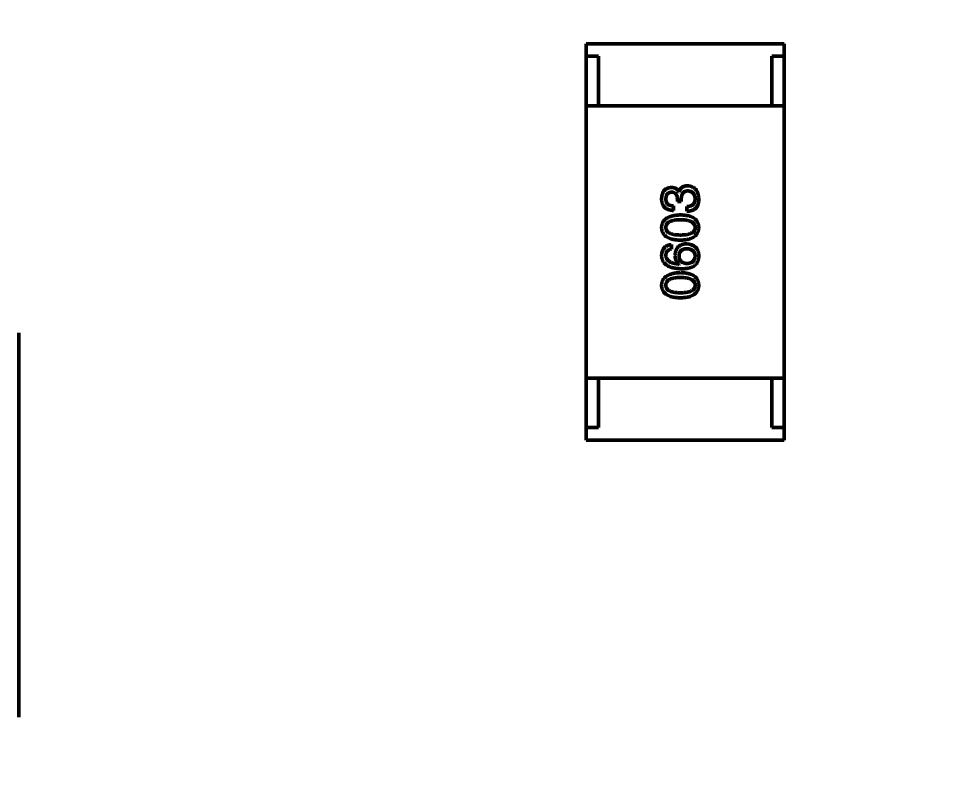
# Model space of a CAD drawing. Header units: millimetres. Extents: x 37 to 395, y 164 to 266.
# Drawn here: x 339.983 to 343.772, y 213.434 to 216.521 of the extents above; entities that cross this region are included whole.
import ezdxf

# ---------------------------------------------------------------- set-up
doc = ezdxf.new("R2010")
doc.units = ezdxf.units.MM
doc.header["$LTSCALE"] = 0.75
doc.layers.add('Visible', color=7, linetype='Continuous', lineweight=50)
doc.layers.add('尺寸标注', color=3, linetype='Continuous', lineweight=25)
doc.styles.get("Standard").update_dxf_attribs({"font": 'arial.ttf'})
doc.dimstyles.new('Dim-ISO-25', dxfattribs={"dimtxt": 3.5, "dimasz": 3.5, "dimexe": 2.1, "dimexo": 2.1, "dimgap": 1.4, "dimtad": 1, "dimzin": 12, "dimdsep": 46, "dimtxsty": 'Standard', "dimcen": 0, "dimazin": 3, "dimtp": 0.1, "dimtm": 0.1, "dimtfac": 0.714286, "dimtmove": 0, "dimatfit": 3, "dimfxl": 1, "dimtzin": 12, "dimarcsym": 0})

# ---------------------------------------------------------------- blocks, each defined once
blk = doc.blocks.new('*D20')
at = {"layer": 'Defpoints', "color": 0, "transparency": 16777216}
for p in [(318.6376, 220.4329), (358.784, 187.735), (392.6929, 187.735)]:
    blk.add_point(p, dxfattribs=at)
at = {"layer": '尺寸标注', "color": 0, "lineweight": -2, "transparency": 16777216}
for p, q in [((320.7376, 220.4329), (394.7929, 220.4329)), ((392.6929, 216.9329), (392.6929, 191.235)), ((360.884, 187.735), (394.7929, 187.735))]:
    blk.add_line(p, q, dxfattribs=at)
at = {"layer": '尺寸标注', "color": 0, "transparency": 16777216}
for points in [[(392.1096, 216.9329), (393.2763, 216.9329), (392.6929, 220.4329)], [(392.1096, 191.235), (393.2763, 191.235), (392.6929, 187.735)]]:
    blk.add_solid(points, dxfattribs=at)
at = {"layer": '尺寸标注', "color": 0, "transparency": 16777216, "insert": (390.0156, 204.0839), "char_height": 2.5, "attachment_point": 5, "rotation": 90}
blk.add_mtext('32.7', dxfattribs=at)

msp = doc.modelspace()

# ---------------------------------------------------------------- linework, layer by layer
at = {"layer": 'Visible'}
for p, q in [((342.2739, 216.4202), (343.0739, 216.4202)), ((342.2739, 216.3702), (342.2739, 216.4202)), ((343.0739, 216.3702), (343.0739, 216.4202)), ((342.3239, 216.3702), (342.2739, 216.3702)), ((342.2739, 216.1702), (342.2739, 216.3702)), ((342.3239, 216.1702), (342.3239, 216.3702)), ((343.0239, 216.3702), (343.0239, 216.1702)), ((343.0739, 216.3702), (343.0239, 216.3702)), ((343.0739, 216.1702), (343.0739, 216.3702)), ((343.0739, 216.1702), (342.2739, 216.1702)), ((342.2739, 215.0702), (342.2739, 216.1702)), ((342.3239, 216.1702), (343.0239, 216.1702)), ((343.0739, 216.1702), (343.0739, 215.0702)), ((342.6492, 215.822), (342.6484, 215.822)), ((342.6427, 215.7933), (342.6427, 215.7835)), ((342.6427, 215.7835), (342.6583, 215.7835)), ((342.6583, 215.7835), (342.6583, 215.7925)), ((342.6271, 215.7474), (342.6271, 215.7654)), ((342.6812, 215.763), (342.6812, 215.7441)), ((342.6181, 215.5913), (342.6181, 215.6093)), ((342.6509, 215.5315), (342.6501, 215.5306)), ((339.983, 215.2525), (339.983, 215.2521)), ((339.983, 213.7021), (339.983, 215.2521)), ((343.0739, 215.0702), (342.2739, 215.0702)), ((342.2739, 215.0702), (342.2739, 214.8702)), ((342.3239, 215.0702), (343.0239, 215.0702)), ((342.3239, 215.0702), (342.3239, 214.8702)), ((343.0239, 214.8702), (343.0239, 215.0702)), ((343.0739, 215.0702), (343.0739, 214.8702)), ((342.2739, 214.8702), (342.2739, 214.8202)), ((342.3239, 214.8702), (342.2739, 214.8702)), ((343.0739, 214.8702), (343.0239, 214.8702)), ((343.0739, 214.8702), (343.0739, 214.8202)), ((342.2739, 214.8202), (343.0739, 214.8202)), ((339.983, 213.7021), (339.983, 213.7016))]:
    msp.add_line(p, q, dxfattribs=at)
msp.add_arc((342.6802, 215.5607), 0.0519, 45.691, 90.7052, dxfattribs=at)
for points, knots in [([(342.6173, 215.84), (342.6158, 215.8399), (342.6129, 215.8396), (342.6086, 215.8388), (342.6047, 215.8378), (342.601, 215.8364), (342.5976, 215.8346), (342.5945, 215.8326), (342.5917, 215.8302), (342.5891, 215.8275), (342.5868, 215.8246), (342.5849, 215.8212), (342.5831, 215.8176), (342.5817, 215.8137), (342.5805, 215.8094), (342.5797, 215.8049), (342.579, 215.8), (342.5788, 215.7967), (342.5787, 215.7949)], [0, 0, 0, 0, 0.067521, 0.132139, 0.193339, 0.252064, 0.309083, 0.364848, 0.420021, 0.475612, 0.532002, 0.589602, 0.649896, 0.712634, 0.778603, 0.848416, 0.922155, 1, 1, 1, 1]), ([(342.596, 215.7941), (342.596, 215.7952), (342.5961, 215.7972), (342.5965, 215.8001), (342.597, 215.8028), (342.5976, 215.8053), (342.5985, 215.8077), (342.5995, 215.8098), (342.6007, 215.8118), (342.6021, 215.8136), (342.6036, 215.8152), (342.6053, 215.8166), (342.6071, 215.8179), (342.6092, 215.8189), (342.6114, 215.8198), (342.6137, 215.8204), (342.6163, 215.8209), (342.618, 215.8211), (342.6189, 215.8212)], [0, 0, 0, 0, 0.078051, 0.151197, 0.220412, 0.286742, 0.34933, 0.409464, 0.467368, 0.52298, 0.578639, 0.633998, 0.690142, 0.746855, 0.805868, 0.867776, 0.932345, 1, 1, 1, 1]), ([(342.6484, 215.822), (342.6477, 215.8234), (342.6463, 215.8262), (342.6435, 215.8299), (342.6403, 215.8331), (342.6366, 215.8357), (342.6324, 215.8376), (342.6278, 215.839), (342.6227, 215.8399), (342.6191, 215.84), (342.6173, 215.84)], [0, 0, 0, 0, 0.125227, 0.244792, 0.361427, 0.478215, 0.59667, 0.722058, 0.856314, 1, 1, 1, 1]), ([(342.6189, 215.8212), (342.6207, 215.8211), (342.6226, 215.8209), (342.6274, 215.8199), (342.6293, 215.8191), (342.6321, 215.8176), (342.6343, 215.8162), (342.6382, 215.8116), (342.6394, 215.8092), (342.6423, 215.802), (342.6426, 215.7958), (342.6427, 215.7933)], [0.000001, 0.000001, 0.000001, 0.000001, 0.000529469, 0.000529469, 0.001127239, 0.001127239, 0.001835181, 0.001835181, 0.002488358, 0.002488358, 0.00458577, 0.00458577, 0.00458577, 0.00458577]), ([(342.6828, 215.8466), (342.6818, 215.8466), (342.6797, 215.8465), (342.6766, 215.8462), (342.6737, 215.8458), (342.6709, 215.8451), (342.6683, 215.8442), (342.6658, 215.8432), (342.6635, 215.8419), (342.6613, 215.8405), (342.6593, 215.8388), (342.6574, 215.837), (342.6557, 215.835), (342.654, 215.8327), (342.6526, 215.8303), (342.6513, 215.8277), (342.6502, 215.8249), (342.6496, 215.823), (342.6492, 215.822)], [0, 0, 0, 0, 0.071215, 0.138707, 0.20396, 0.266995, 0.327734, 0.387609, 0.445602, 0.503345, 0.561136, 0.618597, 0.677672, 0.738255, 0.799989, 0.863961, 0.930555, 1, 1, 1, 1]), ([(342.6583, 215.7925), (342.6583, 215.7938), (342.6583, 215.7965), (342.6586, 215.8003), (342.6591, 215.8038), (342.6599, 215.8071), (342.6608, 215.8102), (342.662, 215.813), (342.6634, 215.8154), (342.665, 215.8177), (342.6668, 215.8197), (342.6688, 215.8214), (342.671, 215.8229), (342.6735, 215.8241), (342.6761, 215.825), (342.679, 215.8256), (342.6821, 215.826), (342.6842, 215.8261), (342.6853, 215.8261)], [0, 0, 0, 0, 0.082495, 0.159728, 0.232496, 0.300725, 0.365163, 0.425859, 0.483728, 0.538892, 0.592921, 0.646195, 0.699968, 0.754746, 0.811387, 0.870806, 0.933482, 1, 1, 1, 1]), ([(342.7287, 215.7933), (342.7286, 215.7954), (342.7285, 215.7994), (342.7278, 215.8052), (342.7267, 215.8106), (342.7253, 215.8156), (342.7237, 215.8203), (342.7216, 215.8246), (342.7192, 215.8285), (342.7165, 215.8321), (342.7135, 215.8352), (342.7101, 215.838), (342.7064, 215.8404), (342.7023, 215.8424), (342.6979, 215.8441), (342.6932, 215.8453), (342.6881, 215.8462), (342.6846, 215.8464), (342.6828, 215.8466)], [0, 0, 0, 0, 0.078078, 0.151942, 0.221594, 0.28726, 0.350176, 0.409768, 0.467648, 0.523784, 0.578904, 0.634014, 0.689819, 0.746826, 0.805875, 0.867063, 0.931764, 1, 1, 1, 1]), ([(342.6853, 215.8261), (342.6864, 215.826), (342.6885, 215.8258), (342.6916, 215.8253), (342.6945, 215.8245), (342.6972, 215.8235), (342.6997, 215.8223), (342.7021, 215.8209), (342.7041, 215.8192), (342.7061, 215.8173), (342.7078, 215.8152), (342.7092, 215.8128), (342.7106, 215.8102), (342.7116, 215.8074), (342.7125, 215.8044), (342.7132, 215.8012), (342.7137, 215.7977), (342.7139, 215.7953), (342.714, 215.7941)], [0, 0, 0, 0, 0.068514, 0.133941, 0.195994, 0.255362, 0.312994, 0.369441, 0.424687, 0.480522, 0.537148, 0.594801, 0.654411, 0.716817, 0.781981, 0.850498, 0.923306, 1, 1, 1, 1]), ([(342.5787, 215.7949), (342.5788, 215.7931), (342.5789, 215.7894), (342.5796, 215.7841), (342.5806, 215.7791), (342.582, 215.7745), (342.5837, 215.7702), (342.5858, 215.7663), (342.5883, 215.7628), (342.5912, 215.7596), (342.5944, 215.7568), (342.598, 215.7544), (342.602, 215.7523), (342.6063, 215.7506), (342.611, 215.7492), (342.616, 215.7482), (342.6215, 215.7476), (342.6252, 215.7475), (342.6271, 215.7474)], [0, 0, 0, 0, 0.073232, 0.142595, 0.207997, 0.270074, 0.329156, 0.386529, 0.441846, 0.496976, 0.551877, 0.607941, 0.665637, 0.725446, 0.788542, 0.855101, 0.925196, 1, 1, 1, 1]), ([(342.6271, 215.7654), (342.6258, 215.7655), (342.6234, 215.7656), (342.6199, 215.766), (342.6166, 215.7666), (342.6135, 215.7675), (342.6107, 215.7685), (342.6081, 215.7698), (342.6058, 215.7713), (342.6037, 215.773), (342.6019, 215.7749), (342.6003, 215.777), (342.5989, 215.7793), (342.5978, 215.7819), (342.597, 215.7847), (342.5964, 215.7876), (342.596, 215.7908), (342.596, 215.793), (342.596, 215.7941)], [0, 0, 0, 0, 0.078134, 0.15164, 0.221358, 0.286689, 0.348614, 0.407697, 0.464247, 0.520153, 0.574432, 0.629291, 0.684538, 0.742032, 0.801329, 0.863637, 0.930123, 1, 1, 1, 1]), ([(342.714, 215.7941), (342.714, 215.7929), (342.7139, 215.7905), (342.7135, 215.7871), (342.7129, 215.7838), (342.712, 215.7808), (342.7109, 215.778), (342.7094, 215.7755), (342.7077, 215.7732), (342.7058, 215.7711), (342.7036, 215.7693), (342.7012, 215.7677), (342.6985, 215.7663), (342.6955, 215.7652), (342.6923, 215.7642), (342.6888, 215.7636), (342.6851, 215.7631), (342.6825, 215.763), (342.6812, 215.763)], [0, 0, 0, 0, 0.071272, 0.13882, 0.201858, 0.262757, 0.320043, 0.376709, 0.431462, 0.486034, 0.541209, 0.597703, 0.65589, 0.717768, 0.782056, 0.850407, 0.92277, 1, 1, 1, 1]), ([(342.7238, 215.7662), (342.7242, 215.7671), (342.725, 215.7689), (342.726, 215.7717), (342.7269, 215.7747), (342.7275, 215.778), (342.7281, 215.7815), (342.7285, 215.7852), (342.7287, 215.7892), (342.7287, 215.7919), (342.7287, 215.7933)], [0, 0, 0, 0, 0.101955, 0.208983, 0.322698, 0.44339, 0.570851, 0.70629, 0.84885, 1, 1, 1, 1]), ([(342.6812, 215.7441), (342.6825, 215.7442), (342.6852, 215.7443), (342.689, 215.7446), (342.6926, 215.7451), (342.6961, 215.7458), (342.6994, 215.7466), (342.7025, 215.7475), (342.7055, 215.7487), (342.7082, 215.75), (342.7108, 215.7515), (342.7132, 215.7531), (342.7155, 215.7549), (342.7175, 215.7568), (342.7194, 215.7589), (342.721, 215.7612), (342.7226, 215.7636), (342.7234, 215.7654), (342.7238, 215.7662)], [0, 0, 0, 0, 0.078937, 0.154495, 0.226898, 0.296844, 0.363348, 0.427781, 0.48946, 0.549586, 0.607902, 0.664733, 0.720805, 0.776157, 0.831175, 0.886736, 0.943094, 1, 1, 1, 1]), ([(342.655, 215.7292), (342.652, 215.729), (342.6461, 215.7288), (342.6376, 215.7279), (342.6297, 215.7267), (342.6224, 215.7252), (342.6156, 215.7233), (342.6094, 215.721), (342.6037, 215.7184), (342.5986, 215.7154), (342.5941, 215.712), (342.5902, 215.7083), (342.5868, 215.7042), (342.584, 215.6997), (342.5818, 215.6949), (342.5802, 215.6897), (342.5791, 215.6842), (342.5789, 215.6803), (342.5787, 215.6784)], [0, 0, 0, 0, 0.088475, 0.171606, 0.249595, 0.322626, 0.391327, 0.455765, 0.516374, 0.573675, 0.628522, 0.681161, 0.732559, 0.783563, 0.83504, 0.887639, 0.942585, 1, 1, 1, 1]), ([(342.596, 215.6784), (342.596, 215.6796), (342.5961, 215.6821), (342.5968, 215.6856), (342.5979, 215.689), (342.5996, 215.6921), (342.6017, 215.6949), (342.6042, 215.6974), (342.6073, 215.6997), (342.6108, 215.7019), (342.6147, 215.7037), (342.6191, 215.7052), (342.624, 215.7066), (342.6293, 215.7076), (342.635, 215.7085), (342.6413, 215.7091), (342.648, 215.7094), (342.6526, 215.7095), (342.655, 215.7095)], [0, 0, 0, 0, 0.050604, 0.098688, 0.145699, 0.191791, 0.238625, 0.286717, 0.337546, 0.391814, 0.449755, 0.512106, 0.579685, 0.652048, 0.730262, 0.814146, 0.904281, 1, 1, 1, 1]), ([(342.7287, 215.6784), (342.7287, 215.6803), (342.7285, 215.6842), (342.7275, 215.6899), (342.726, 215.6951), (342.7239, 215.7), (342.7213, 215.7045), (342.7181, 215.7087), (342.7143, 215.7124), (342.7099, 215.7158), (342.705, 215.7188), (342.6995, 215.7214), (342.6934, 215.7236), (342.6868, 215.7255), (342.6797, 215.727), (342.6719, 215.7281), (342.6636, 215.7289), (342.6579, 215.7291), (342.655, 215.7292)], [0, 0, 0, 0, 0.059134, 0.115603, 0.169236, 0.221572, 0.273254, 0.32474, 0.377319, 0.431815, 0.488555, 0.548609, 0.612242, 0.680182, 0.75251, 0.829782, 0.91231, 1, 1, 1, 1]), ([(342.655, 215.7095), (342.6573, 215.7095), (342.6619, 215.7094), (342.6685, 215.7091), (342.6746, 215.7085), (342.6804, 215.7076), (342.6856, 215.7066), (342.6905, 215.7052), (342.6948, 215.7037), (342.6988, 215.7018), (342.7023, 215.6998), (342.7053, 215.6974), (342.7079, 215.6949), (342.71, 215.692), (342.7117, 215.689), (342.713, 215.6857), (342.7138, 215.6821), (342.7139, 215.6796), (342.714, 215.6784)], [0, 0, 0, 0, 0.094834, 0.184067, 0.267029, 0.344713, 0.417334, 0.484367, 0.546941, 0.604717, 0.65953, 0.710539, 0.759381, 0.806382, 0.853027, 0.900623, 0.949121, 1, 1, 1, 1]), ([(342.5787, 215.6784), (342.5788, 215.6764), (342.579, 215.6725), (342.58, 215.6669), (342.5816, 215.6616), (342.5837, 215.6567), (342.5865, 215.6522), (342.5898, 215.6481), (342.5937, 215.6443), (342.5982, 215.6409), (342.6033, 215.6379), (342.609, 215.6353), (342.6152, 215.6331), (342.6221, 215.6312), (342.6295, 215.6297), (342.6375, 215.6286), (342.646, 215.6278), (342.6519, 215.6276), (342.655, 215.6275)], [0, 0, 0, 0, 0.057911, 0.113262, 0.165956, 0.217443, 0.268511, 0.319665, 0.372, 0.426129, 0.483365, 0.543779, 0.607756, 0.676562, 0.749704, 0.827713, 0.911177, 1, 1, 1, 1]), ([(342.655, 215.648), (342.6526, 215.6481), (342.648, 215.6481), (342.6413, 215.6485), (342.635, 215.649), (342.6293, 215.6498), (342.624, 215.6509), (342.6191, 215.6522), (342.6147, 215.6537), (342.6108, 215.6555), (342.6073, 215.6575), (342.6042, 215.6598), (342.6017, 215.6623), (342.5996, 215.665), (342.5979, 215.668), (342.5968, 215.6713), (342.5961, 215.6747), (342.596, 215.6771), (342.596, 215.6784)], [0, 0, 0, 0, 0.096452, 0.187278, 0.271765, 0.350519, 0.423437, 0.491321, 0.554011, 0.612224, 0.666281, 0.717003, 0.764884, 0.811423, 0.856783, 0.902993, 0.950236, 1, 1, 1, 1]), ([(342.655, 215.6275), (342.6579, 215.6276), (342.6636, 215.6278), (342.6719, 215.6286), (342.6797, 215.6297), (342.6868, 215.6312), (342.6934, 215.6331), (342.6995, 215.6353), (342.705, 215.6379), (342.7099, 215.641), (342.7143, 215.6443), (342.7181, 215.6481), (342.7213, 215.6522), (342.7239, 215.6567), (342.726, 215.6616), (342.7275, 215.6669), (342.7285, 215.6725), (342.7287, 215.6764), (342.7287, 215.6784)], [0, 0, 0, 0, 0.087693, 0.170223, 0.247496, 0.319826, 0.387768, 0.451403, 0.511459, 0.568358, 0.622671, 0.675251, 0.726739, 0.778422, 0.830759, 0.884394, 0.940865, 1, 1, 1, 1]), ([(342.714, 215.6784), (342.7139, 215.6771), (342.7138, 215.6747), (342.7132, 215.6713), (342.712, 215.668), (342.7103, 215.665), (342.7083, 215.6623), (342.7057, 215.6598), (342.7027, 215.6575), (342.6992, 215.6555), (342.6952, 215.6537), (342.6908, 215.6522), (342.686, 215.6509), (342.6807, 215.6498), (342.6749, 215.649), (342.6687, 215.6485), (342.662, 215.6481), (342.6574, 215.6481), (342.655, 215.648)], [0, 0, 0, 0, 0.049766, 0.097012, 0.143225, 0.188786, 0.235079, 0.282962, 0.333687, 0.387747, 0.445963, 0.508657, 0.576545, 0.649868, 0.72822, 0.812712, 0.903543, 1, 1, 1, 1]), ([(342.6181, 215.6093), (342.6166, 215.6091), (342.6137, 215.6088), (342.6095, 215.6078), (342.6055, 215.6066), (342.6018, 215.6051), (342.5984, 215.6034), (342.5952, 215.6013), (342.5924, 215.599), (342.5897, 215.5965), (342.5874, 215.5936), (342.5854, 215.5904), (342.5836, 215.587), (342.582, 215.5833), (342.5808, 215.5793), (342.5798, 215.5751), (342.5791, 215.5706), (342.5789, 215.5675), (342.5787, 215.5659)], [0, 0, 0, 0, 0.06947, 0.136096, 0.199592, 0.260665, 0.319672, 0.377156, 0.433415, 0.489984, 0.546535, 0.604276, 0.663499, 0.725182, 0.788953, 0.855683, 0.926216, 1, 1, 1, 1]), ([(342.596, 215.5659), (342.596, 215.5676), (342.5961, 215.5708), (342.5972, 215.5754), (342.5989, 215.5795), (342.6014, 215.583), (342.6046, 215.586), (342.6085, 215.5883), (342.613, 215.5902), (342.6163, 215.5909), (342.6181, 215.5913)], [0, 0, 0, 0, 0.136586, 0.261496, 0.378089, 0.490612, 0.605522, 0.725767, 0.8561, 1, 1, 1, 1]), ([(342.6796, 215.6126), (342.6778, 215.6125), (342.6744, 215.6123), (342.6694, 215.6116), (342.6647, 215.6105), (342.6604, 215.6092), (342.6563, 215.6074), (342.6526, 215.6053), (342.6492, 215.6029), (342.6461, 215.6001), (342.6433, 215.597), (342.6408, 215.5936), (342.6387, 215.5898), (342.6369, 215.5857), (342.6354, 215.5812), (342.6342, 215.5764), (342.6333, 215.5713), (342.633, 215.5677), (342.6328, 215.5659)], [0, 0, 0, 0, 0.071527, 0.139094, 0.20346, 0.264939, 0.323904, 0.381383, 0.437591, 0.493343, 0.549401, 0.606085, 0.664838, 0.725424, 0.788712, 0.855452, 0.925772, 1, 1, 1, 1]), ([(342.6492, 215.5634), (342.6493, 215.5646), (342.6494, 215.5667), (342.6499, 215.5699), (342.6505, 215.5729), (342.6514, 215.5757), (342.6526, 215.5783), (342.6539, 215.5807), (342.6556, 215.5828), (342.6574, 215.5848), (342.6595, 215.5865), (342.6618, 215.5881), (342.6643, 215.5894), (342.6671, 215.5905), (342.6701, 215.5914), (342.6733, 215.5922), (342.6768, 215.5927), (342.6792, 215.5928), (342.6804, 215.5929)], [0, 0, 0, 0, 0.069884, 0.136529, 0.199638, 0.259844, 0.317774, 0.374356, 0.430026, 0.485148, 0.5409, 0.597889, 0.657472, 0.718614, 0.783613, 0.85129, 0.923712, 1, 1, 1, 1]), ([(342.6804, 215.5929), (342.6817, 215.5929), (342.6842, 215.5927), (342.6879, 215.5922), (342.6913, 215.5915), (342.6944, 215.5906), (342.6974, 215.5895), (342.7001, 215.5882), (342.7026, 215.5867), (342.7048, 215.585), (342.7068, 215.5831), (342.7086, 215.581), (342.7101, 215.5787), (342.7113, 215.5762), (342.7124, 215.5735), (342.7132, 215.5706), (342.7137, 215.5675), (342.7139, 215.5653), (342.714, 215.5642)], [0, 0, 0, 0, 0.078863, 0.153308, 0.223539, 0.289857, 0.35341, 0.413572, 0.471721, 0.528235, 0.584279, 0.638781, 0.69466, 0.751251, 0.809198, 0.869697, 0.933318, 1, 1, 1, 1]), ([(342.7287, 215.561), (342.7288, 215.5631), (342.7288, 215.5671), (342.7284, 215.573), (342.7275, 215.5783), (342.7262, 215.5832), (342.7245, 215.5876), (342.7222, 215.5915), (342.7196, 215.595), (342.7175, 215.5969), (342.7165, 215.5979)], [0, 0, 0, 0, 0.156782, 0.301945, 0.436395, 0.561474, 0.678489, 0.78853, 0.894967, 1, 1, 1, 1]), ([(342.5787, 215.5659), (342.5789, 215.5638), (342.5791, 215.5596), (342.5802, 215.5536), (342.5819, 215.548), (342.5842, 215.5428), (342.5871, 215.538), (342.5906, 215.5336), (342.5947, 215.5296), (342.5995, 215.526), (342.6048, 215.5228), (342.6106, 215.52), (342.6171, 215.5176), (342.6242, 215.5157), (342.6319, 215.5141), (342.6401, 215.5129), (342.649, 215.5121), (342.6551, 215.5119), (342.6583, 215.5118)], [0, 0, 0, 0, 0.058957, 0.115262, 0.16907, 0.221312, 0.273147, 0.324961, 0.377649, 0.432026, 0.488925, 0.549039, 0.612912, 0.680653, 0.753056, 0.830314, 0.912483, 1, 1, 1, 1]), ([(342.6501, 215.5306), (342.6479, 215.5308), (342.6438, 215.5311), (342.6379, 215.5319), (342.6323, 215.5328), (342.6271, 215.534), (342.6223, 215.5354), (342.6179, 215.537), (342.6139, 215.5389), (342.6103, 215.541), (342.6071, 215.5433), (342.6043, 215.5459), (342.6019, 215.5486), (342.5999, 215.5517), (342.5983, 215.5549), (342.5971, 215.5584), (342.5962, 215.562), (342.5961, 215.5646), (342.596, 215.5659)], [0, 0, 0, 0, 0.089218, 0.173709, 0.252753, 0.326963, 0.397099, 0.462534, 0.524018, 0.582178, 0.637235, 0.689955, 0.741228, 0.791618, 0.841661, 0.892925, 0.945259, 1, 1, 1, 1]), ([(342.6328, 215.5659), (342.6329, 215.5639), (342.633, 215.5601), (342.6338, 215.5546), (342.6353, 215.5496), (342.6372, 215.545), (342.6398, 215.5408), (342.6429, 215.5372), (342.6466, 215.534), (342.6494, 215.5323), (342.6509, 215.5315)], [0, 0, 0, 0, 0.144617, 0.279572, 0.40596, 0.526097, 0.64389, 0.760003, 0.877724, 1, 1, 1, 1]), ([(342.6812, 215.5331), (342.6799, 215.5332), (342.6775, 215.5333), (342.6739, 215.5339), (342.6706, 215.5346), (342.6675, 215.5356), (342.6647, 215.5367), (342.6621, 215.5381), (342.6597, 215.5396), (342.6576, 215.5415), (342.6557, 215.5435), (342.6541, 215.5457), (342.6526, 215.5481), (342.6515, 215.5508), (342.6505, 215.5537), (342.6499, 215.5567), (342.6494, 215.56), (342.6493, 215.5623), (342.6492, 215.5634)], [0, 0, 0, 0, 0.076072, 0.148369, 0.216753, 0.281358, 0.342792, 0.401604, 0.458929, 0.514444, 0.569818, 0.625343, 0.681554, 0.739608, 0.800134, 0.863477, 0.929547, 1, 1, 1, 1]), ([(342.714, 215.5642), (342.7139, 215.563), (342.7138, 215.5607), (342.7133, 215.5574), (342.7127, 215.5542), (342.7117, 215.5513), (342.7105, 215.5485), (342.709, 215.546), (342.7074, 215.5437), (342.7054, 215.5417), (342.7032, 215.5398), (342.7008, 215.5382), (342.6981, 215.5368), (342.6952, 215.5356), (342.692, 215.5347), (342.6887, 215.5339), (342.685, 215.5333), (342.6825, 215.5332), (342.6812, 215.5331)], [0, 0, 0, 0, 0.070403, 0.137196, 0.200053, 0.260887, 0.31876, 0.37535, 0.430743, 0.485927, 0.541678, 0.598832, 0.657726, 0.719441, 0.783504, 0.851852, 0.923533, 1, 1, 1, 1]), ([(342.7091, 215.5224), (342.7106, 215.5236), (342.7136, 215.5258), (342.7174, 215.5297), (342.7208, 215.5339), (342.7235, 215.5386), (342.7257, 215.5436), (342.7273, 215.5491), (342.7284, 215.5549), (342.7286, 215.5589), (342.7287, 215.561)], [0, 0, 0, 0, 0.125033, 0.246266, 0.36603, 0.485265, 0.606781, 0.732144, 0.862551, 1, 1, 1, 1]), ([(342.6583, 215.5118), (342.6609, 215.5118), (342.6661, 215.5118), (342.6736, 215.5124), (342.6807, 215.5132), (342.6872, 215.5144), (342.6934, 215.5158), (342.6991, 215.5176), (342.7043, 215.5198), (342.7075, 215.5216), (342.7091, 215.5224)], [0, 0, 0, 0, 0.151498, 0.29521, 0.430242, 0.557137, 0.677306, 0.790845, 0.898111, 1, 1, 1, 1]), ([(342.655, 215.496), (342.652, 215.4959), (342.6461, 215.4956), (342.6376, 215.4948), (342.6297, 215.4936), (342.6224, 215.492), (342.6156, 215.4901), (342.6094, 215.4879), (342.6037, 215.4852), (342.5986, 215.4822), (342.5941, 215.4789), (342.5902, 215.4751), (342.5868, 215.471), (342.584, 215.4666), (342.5818, 215.4617), (342.5802, 215.4565), (342.5791, 215.451), (342.5789, 215.4472), (342.5787, 215.4452)], [0, 0, 0, 0, 0.088475, 0.171606, 0.249595, 0.322626, 0.391327, 0.455765, 0.516374, 0.573675, 0.628522, 0.681161, 0.732559, 0.783563, 0.83504, 0.887639, 0.942585, 1, 1, 1, 1]), ([(342.596, 215.4452), (342.596, 215.4465), (342.5961, 215.4489), (342.5968, 215.4525), (342.5979, 215.4558), (342.5996, 215.4589), (342.6017, 215.4617), (342.6042, 215.4643), (342.6073, 215.4666), (342.6108, 215.4687), (342.6147, 215.4705), (342.6191, 215.4721), (342.624, 215.4734), (342.6293, 215.4745), (342.635, 215.4753), (342.6413, 215.4759), (342.648, 215.4763), (342.6526, 215.4763), (342.655, 215.4764)], [0, 0, 0, 0, 0.050604, 0.098688, 0.145699, 0.191791, 0.238625, 0.286717, 0.337546, 0.391814, 0.449755, 0.512106, 0.579685, 0.652048, 0.730262, 0.814146, 0.904281, 1, 1, 1, 1]), ([(342.7287, 215.4452), (342.7287, 215.4472), (342.7285, 215.4511), (342.7275, 215.4567), (342.726, 215.462), (342.7239, 215.4669), (342.7213, 215.4714), (342.7181, 215.4755), (342.7143, 215.4793), (342.7099, 215.4827), (342.705, 215.4856), (342.6995, 215.4882), (342.6934, 215.4905), (342.6868, 215.4923), (342.6797, 215.4939), (342.6719, 215.495), (342.6636, 215.4957), (342.6579, 215.4959), (342.655, 215.496)], [0, 0, 0, 0, 0.059134, 0.115603, 0.169236, 0.221572, 0.273254, 0.32474, 0.377319, 0.431815, 0.488555, 0.548609, 0.612242, 0.680182, 0.75251, 0.829782, 0.91231, 1, 1, 1, 1]), ([(342.655, 215.4764), (342.6573, 215.4763), (342.6619, 215.4763), (342.6685, 215.4759), (342.6746, 215.4753), (342.6804, 215.4745), (342.6856, 215.4734), (342.6905, 215.4721), (342.6948, 215.4705), (342.6988, 215.4687), (342.7023, 215.4666), (342.7053, 215.4643), (342.7079, 215.4617), (342.71, 215.4589), (342.7117, 215.4558), (342.713, 215.4525), (342.7138, 215.4489), (342.7139, 215.4465), (342.714, 215.4452)], [0, 0, 0, 0, 0.094834, 0.184067, 0.267029, 0.344713, 0.417334, 0.484367, 0.546941, 0.604717, 0.65953, 0.710539, 0.759381, 0.806382, 0.853027, 0.900623, 0.949121, 1, 1, 1, 1]), ([(342.5787, 215.4452), (342.5788, 215.4432), (342.579, 215.4393), (342.58, 215.4337), (342.5816, 215.4285), (342.5837, 215.4236), (342.5865, 215.419), (342.5898, 215.4149), (342.5937, 215.4111), (342.5982, 215.4078), (342.6033, 215.4048), (342.609, 215.4022), (342.6152, 215.3999), (342.6221, 215.3981), (342.6295, 215.3966), (342.6375, 215.3955), (342.646, 215.3947), (342.6519, 215.3945), (342.655, 215.3944)], [0, 0, 0, 0, 0.057911, 0.113262, 0.165956, 0.217443, 0.268511, 0.319665, 0.372, 0.426129, 0.483365, 0.543779, 0.607756, 0.676562, 0.749704, 0.827713, 0.911177, 1, 1, 1, 1]), ([(342.655, 215.4149), (342.6526, 215.4149), (342.648, 215.4149), (342.6413, 215.4153), (342.635, 215.4159), (342.6293, 215.4167), (342.624, 215.4178), (342.6191, 215.419), (342.6147, 215.4206), (342.6108, 215.4224), (342.6073, 215.4244), (342.6042, 215.4266), (342.6017, 215.4291), (342.5996, 215.4319), (342.5979, 215.4349), (342.5968, 215.4381), (342.5961, 215.4416), (342.596, 215.444), (342.596, 215.4452)], [0, 0, 0, 0, 0.096452, 0.187278, 0.271765, 0.350519, 0.423437, 0.491321, 0.554011, 0.612224, 0.666281, 0.717003, 0.764884, 0.811423, 0.856783, 0.902993, 0.950236, 1, 1, 1, 1]), ([(342.655, 215.3944), (342.6579, 215.3945), (342.6636, 215.3947), (342.6719, 215.3955), (342.6797, 215.3966), (342.6868, 215.3981), (342.6934, 215.3999), (342.6995, 215.4022), (342.705, 215.4048), (342.7099, 215.4078), (342.7143, 215.4111), (342.7181, 215.4149), (342.7213, 215.419), (342.7239, 215.4236), (342.726, 215.4285), (342.7275, 215.4337), (342.7285, 215.4393), (342.7287, 215.4432), (342.7287, 215.4452)], [0, 0, 0, 0, 0.087693, 0.170223, 0.247496, 0.319826, 0.387768, 0.451403, 0.511459, 0.568358, 0.622671, 0.675251, 0.726739, 0.778422, 0.830759, 0.884394, 0.940865, 1, 1, 1, 1]), ([(342.714, 215.4452), (342.7139, 215.444), (342.7138, 215.4416), (342.7132, 215.4381), (342.712, 215.4349), (342.7103, 215.4319), (342.7083, 215.4291), (342.7057, 215.4266), (342.7027, 215.4244), (342.6992, 215.4224), (342.6952, 215.4206), (342.6908, 215.419), (342.686, 215.4178), (342.6807, 215.4167), (342.6749, 215.4159), (342.6687, 215.4153), (342.662, 215.4149), (342.6574, 215.4149), (342.655, 215.4149)], [0, 0, 0, 0, 0.049766, 0.097012, 0.143225, 0.188786, 0.235079, 0.282962, 0.333687, 0.387747, 0.445963, 0.508657, 0.576545, 0.649868, 0.72822, 0.812712, 0.903543, 1, 1, 1, 1])]:
    msp.add_open_spline(points, degree=3, knots=knots, dxfattribs=at)

# ---------------------------------------------------------------- dimensions: what is measured, and where the dimension line sits
at = {"layer": '尺寸标注'}
dim = msp.add_linear_dim(base=(392.6929, 187.735), p1=(318.6376, 220.4329), p2=(358.784, 187.735), angle=90, dimstyle='Dim-ISO-25', override={"dimtxt": 2.5, "dimtoh": 1}, dxfattribs=at)
dim.commit()
dim.dimension.update_dxf_attribs({"geometry": '*D20', "text_midpoint": (390.0156, 204.0839)})

doc.saveas('drawing.dxf')
